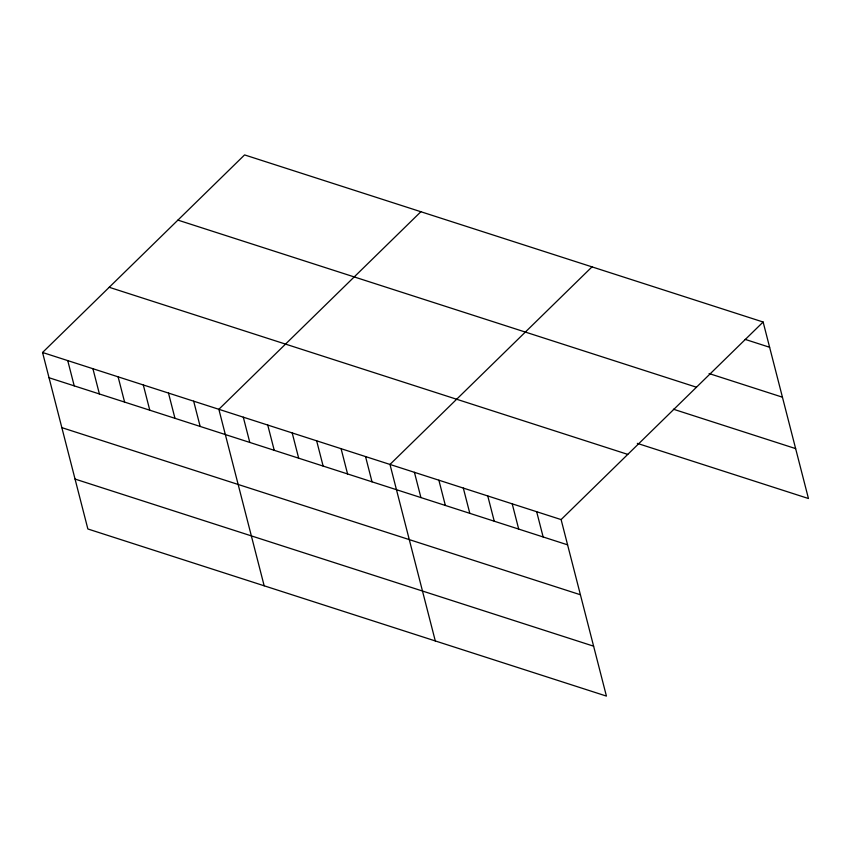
<?xml version="1.0" encoding="UTF-8"?>
<svg xmlns="http://www.w3.org/2000/svg" width="851" height="851" viewBox="0 0 851 851"><rect width="100%" height="100%" fill="white"/><g stroke="black" fill="none" stroke-linecap="round" stroke-linejoin="round"><path stroke-width="1.28" d="M42.55 352.484L561.107 519.589L606.423 696.086L87.866 528.982L42.55 352.484L244.577 154.914L763.134 322.018L808.45 498.516L637.325 443.371M420.883 211.729L218.856 409.299L264.172 585.796M592.009 266.874L389.981 464.444L435.297 640.941M561.107 519.589L763.134 322.018M745.168 339.389L769.612 347.272M709.096 373.546L782.431 397.183M177.912 220.111L696.458 387.216M673.407 409.214L795.632 448.605M109.215 287.287L627.772 454.391M49.028 377.738L567.585 544.842M61.846 427.649L580.403 594.753M75.048 479.07L593.604 646.175M536.662 511.706L543.14 536.96M512.217 503.835L518.695 529.077M487.761 495.952L494.25 521.206M463.316 488.08L469.805 513.323M438.871 480.198L445.36 505.451M414.426 472.316L420.915 497.569M365.536 456.561L372.015 481.815M341.091 448.69L347.57 473.943M316.646 440.807L323.125 466.061M292.201 432.936L298.68 458.189M267.746 425.053L274.235 450.307M243.301 417.181L249.79 442.424M193.666 401.183L200.155 426.436M168.487 393.066L174.966 418.32M143.298 384.95L149.776 410.203M118.108 376.833L124.597 402.087M92.919 368.717L99.407 393.97M67.74 360.601L74.218 385.854"/></g></svg>
